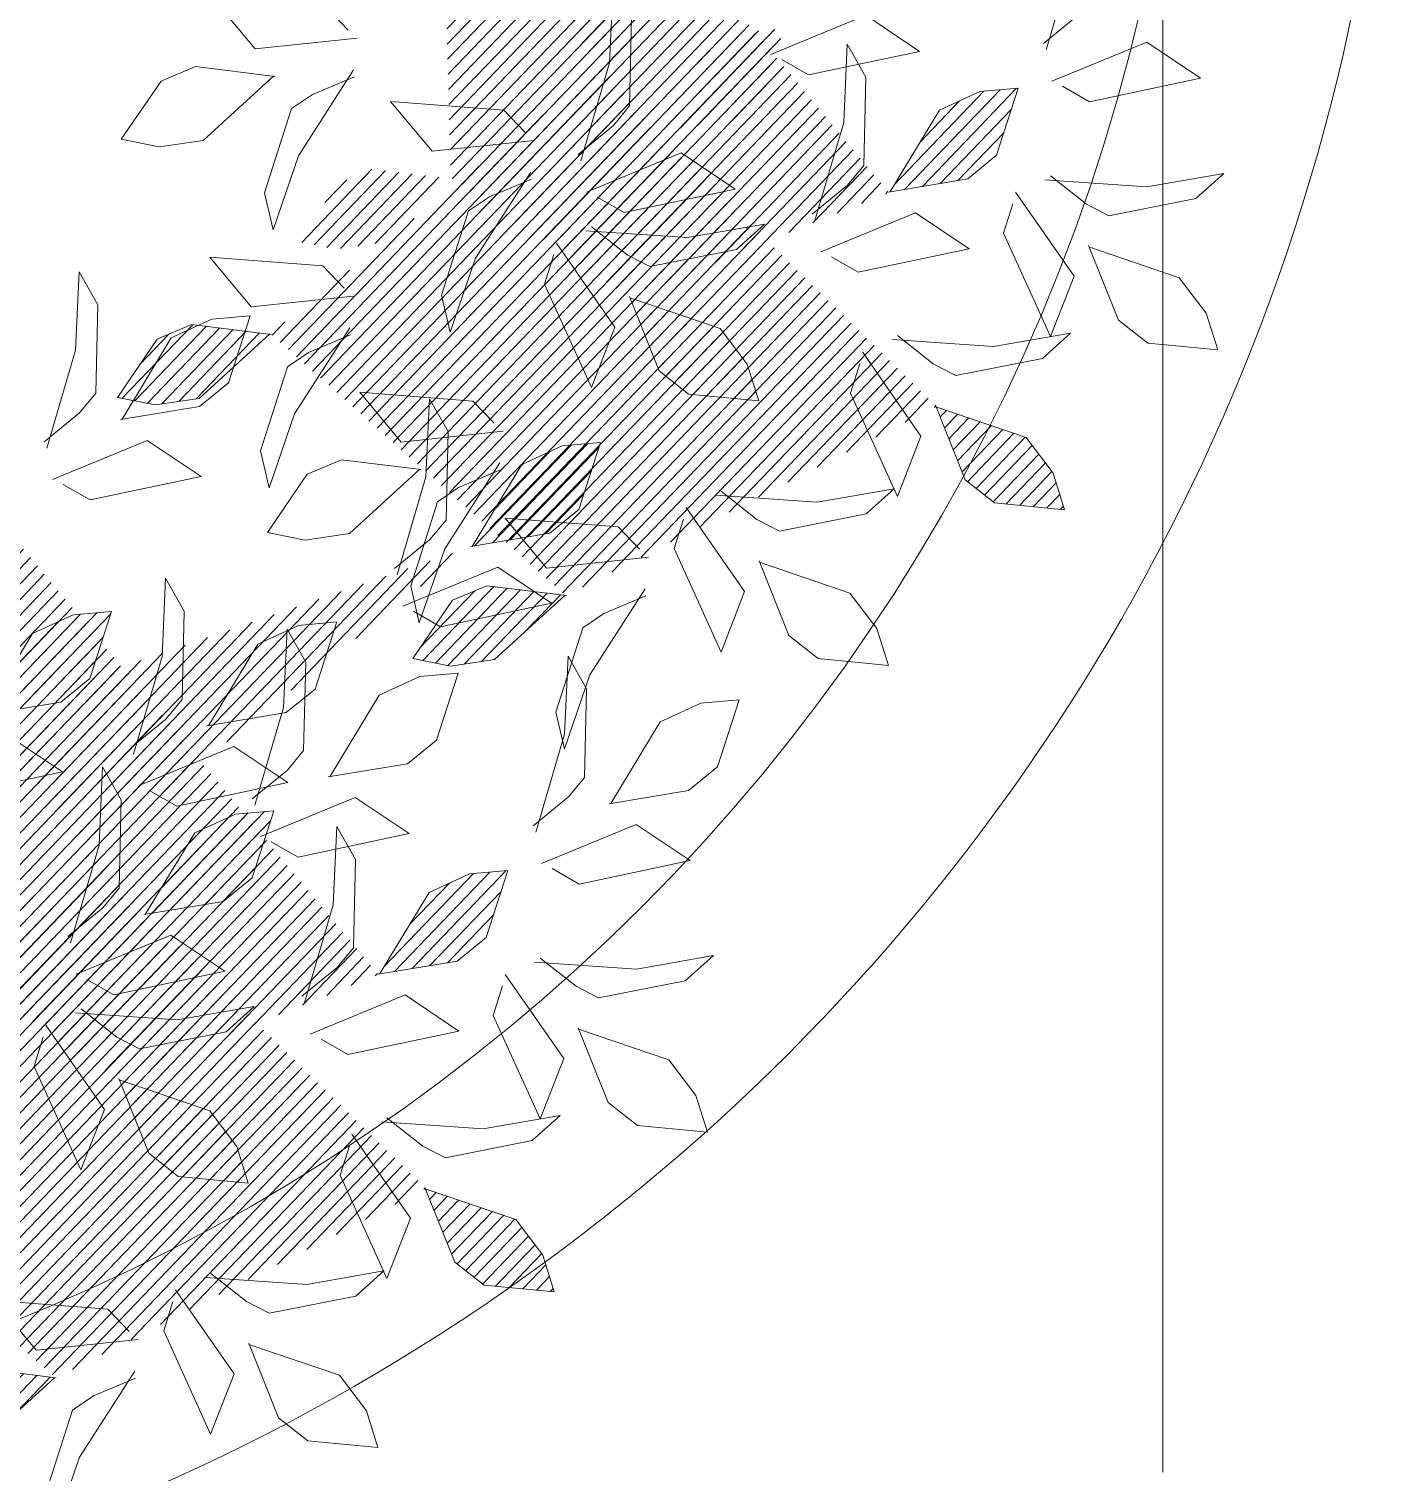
# Model space of a CAD drawing. Header units: millimetres. Extents: x 29001 to 40804, y -8833 to -5892.
# Drawn here: x 29688.12 to 29701.31, y -8160.25 to -8146.33 of the extents above; entities that cross this region are included whole.
import ezdxf

# ---------------------------------------------------------------- set-up
doc = ezdxf.new("R2010")
doc.units = ezdxf.units.MM
doc.layers.get('0').update_dxf_attribs({"lineweight": 0})
doc.layers.add('250', color=250, linetype='Continuous', lineweight=0)
doc.layers.add('xxx_Auto_Kaplama_Seramik', color=182, linetype='Continuous', lineweight=0)
pattern_1 = [(45, (-1654802.583758, 54995.853821), (-0.0105615167031, 0.0105615167031), [])]
pattern_2 = [(45, (-1654801.513832, 54996.583929), (-0.0105615167031, 0.0105615167031), [])]

# ---------------------------------------------------------------- blocks, each defined once
blk = doc.blocks.new('TÜM LAYOOUT')
at = {"layer": 'xxx_Auto_Kaplama_Seramik', "lineweight": 0}
blk.add_line((554.265, -1784.949), (554.265, -1838.449), dxfattribs=at)
blk = doc.blocks.new('U1')
at = {"lineweight": 0}
h = blk.add_hatch(dxfattribs=at)
h.set_pattern_fill('ANSI31', color=63, scale=0.11949, style=0)
h.set_pattern_definition(pattern_2)
edge = h.paths.add_edge_path()
edge.add_line((-2359702.9032, 78422.6832), (-2359702.8873, 78422.7934))
edge.add_line((-2359702.8873, 78422.7934), (-2359702.8553, 78422.8342))
edge.add_line((-2359702.8553, 78422.8342), (-2359702.763, 78422.8662))
edge.add_line((-2359702.763, 78422.8662), (-2359702.7665, 78422.8129))
edge.add_line((-2359702.7665, 78422.8129), (-2359702.7914, 78422.7562))
edge.add_line((-2359702.7914, 78422.7562), (-2359702.9032, 78422.6852))
edge.add_line((-2359703.1841, 78422.9027), (-2359703.1681, 78423.0129))
edge.add_line((-2359703.1681, 78423.0129), (-2359703.1362, 78423.0537))
edge.add_line((-2359703.1362, 78423.0537), (-2359703.0438, 78423.0856))
edge.add_line((-2359703.0438, 78423.0856), (-2359703.0474, 78423.0324))
edge.add_line((-2359703.0474, 78423.0324), (-2359703.0722, 78422.9756))
edge.add_line((-2359703.0722, 78422.9756), (-2359703.1841, 78422.9046))
edge.add_line((-2359703.5705, 78423.2847), (-2359703.6747, 78423.324))
edge.add_line((-2359703.6747, 78423.324), (-2359703.7077, 78423.364))
edge.add_line((-2359703.7077, 78423.364), (-2359703.719, 78423.461))
edge.add_line((-2359703.719, 78423.461), (-2359703.6678, 78423.4461))
edge.add_line((-2359703.6678, 78423.4461), (-2359703.6177, 78423.4096))
edge.add_line((-2359703.6177, 78423.4096), (-2359703.5725, 78423.2851))
edge.add_line((-2359703.8238, 78422.7678), (-2359703.808, 78422.6575))
edge.add_line((-2359703.808, 78422.6575), (-2359703.8271, 78422.6093))
edge.add_line((-2359703.8271, 78422.6093), (-2359703.9067, 78422.5527))
edge.add_line((-2359703.9067, 78422.5527), (-2359703.9183, 78422.6047))
edge.add_line((-2359703.9183, 78422.6047), (-2359703.9105, 78422.6662))
edge.add_line((-2359703.9105, 78422.6662), (-2359703.8232, 78422.7659))
edge.add_line((-2359703.4534, 78422.3657), (-2359703.4376, 78422.2554))
edge.add_line((-2359703.4376, 78422.2554), (-2359703.4567, 78422.2072))
edge.add_line((-2359703.4567, 78422.2072), (-2359703.5363, 78422.1505))
edge.add_line((-2359703.5363, 78422.1505), (-2359703.5479, 78422.2026))
edge.add_line((-2359703.5479, 78422.2026), (-2359703.5401, 78422.2641))
edge.add_line((-2359703.5401, 78422.2641), (-2359703.4528, 78422.3638))
edge.add_line((-2359702.683, 78423.3664), (-2359702.667, 78423.4766))
edge.add_line((-2359702.667, 78423.4766), (-2359702.6351, 78423.5175))
edge.add_line((-2359702.6351, 78423.5175), (-2359702.5428, 78423.5494))
edge.add_line((-2359702.5428, 78423.5494), (-2359702.5463, 78423.4962))
edge.add_line((-2359702.5463, 78423.4962), (-2359702.5712, 78423.4394))
edge.add_line((-2359702.5712, 78423.4394), (-2359702.683, 78423.3684))
h = blk.add_hatch(dxfattribs=at)
h.set_pattern_fill('ANSI31', color=41, scale=0.11949, style=0)
h.set_pattern_definition(pattern_2)
edge = h.paths.add_edge_path()
edge.add_line((-2359703.2736, 78423.2257), (-2359703.2576, 78423.336))
edge.add_line((-2359703.2576, 78423.336), (-2359703.2257, 78423.3768))
edge.add_line((-2359703.2257, 78423.3768), (-2359703.1333, 78423.4087))
edge.add_line((-2359703.1333, 78423.4087), (-2359703.1369, 78423.3555))
edge.add_line((-2359703.1369, 78423.3555), (-2359703.1617, 78423.2987))
edge.add_line((-2359703.1617, 78423.2987), (-2359703.2736, 78423.2277))
edge.add_line((-2359703.4109, 78422.8634), (-2359703.5151, 78422.9027))
edge.add_line((-2359703.5151, 78422.9027), (-2359703.5481, 78422.9427))
edge.add_line((-2359703.5481, 78422.9427), (-2359703.5594, 78423.0398))
edge.add_line((-2359703.5594, 78423.0398), (-2359703.5082, 78423.0248))
edge.add_line((-2359703.5082, 78423.0248), (-2359703.4581, 78422.9883))
edge.add_line((-2359703.4581, 78422.9883), (-2359703.4128, 78422.8638))
edge.add_line((-2359703.2427, 78422.621), (-2359703.2269, 78422.5107))
edge.add_line((-2359703.2269, 78422.5107), (-2359703.246, 78422.4625))
edge.add_line((-2359703.246, 78422.4625), (-2359703.3256, 78422.4059))
edge.add_line((-2359703.3256, 78422.4059), (-2359703.3372, 78422.4579))
edge.add_line((-2359703.3372, 78422.4579), (-2359703.3294, 78422.5194))
edge.add_line((-2359703.3294, 78422.5194), (-2359703.2421, 78422.6191))
edge.add_line((-2359702.5083, 78422.6146), (-2359702.4925, 78422.5043))
edge.add_line((-2359702.4925, 78422.5043), (-2359702.5117, 78422.4562))
edge.add_line((-2359702.5117, 78422.4562), (-2359702.5912, 78422.3995))
edge.add_line((-2359702.5912, 78422.3995), (-2359702.6028, 78422.4515))
edge.add_line((-2359702.6028, 78422.4515), (-2359702.595, 78422.513))
edge.add_line((-2359702.595, 78422.513), (-2359702.5077, 78422.6127))
at = {"lineweight": 0, "true_color": 0x6c822b}
h = blk.add_hatch(dxfattribs=at)
h.set_pattern_fill('ANSI31', color=67, scale=0.11949, style=0)
h.set_pattern_definition(pattern_1)
edge = h.paths.add_edge_path()
edge.add_line((-2359703.9731, 78421.9531), (-2359703.9572, 78422.0633))
edge.add_line((-2359703.9572, 78422.0633), (-2359703.9252, 78422.1041))
edge.add_line((-2359703.9252, 78422.1041), (-2359703.8329, 78422.1361))
edge.add_line((-2359703.8329, 78422.1361), (-2359703.8364, 78422.0828))
edge.add_line((-2359703.8364, 78422.0828), (-2359703.8613, 78422.0261))
edge.add_line((-2359703.8613, 78422.0261), (-2359703.9732, 78421.9551))
edge.add_line((-2359704.254, 78422.1725), (-2359704.2381, 78422.2828))
edge.add_line((-2359704.2381, 78422.2828), (-2359704.2061, 78422.3236))
edge.add_line((-2359704.2061, 78422.3236), (-2359704.1138, 78422.3555))
edge.add_line((-2359704.1138, 78422.3555), (-2359704.1173, 78422.3023))
edge.add_line((-2359704.1173, 78422.3023), (-2359704.1422, 78422.2455))
edge.add_line((-2359704.1422, 78422.2455), (-2359704.254, 78422.1745))
edge.add_line((-2359704.6405, 78422.5546), (-2359704.7447, 78422.5939))
edge.add_line((-2359704.7447, 78422.5939), (-2359704.7776, 78422.6339))
edge.add_line((-2359704.7776, 78422.6339), (-2359704.789, 78422.7309))
edge.add_line((-2359704.789, 78422.7309), (-2359704.7377, 78422.716))
edge.add_line((-2359704.7377, 78422.716), (-2359704.6876, 78422.6795))
edge.add_line((-2359704.6876, 78422.6795), (-2359704.6424, 78422.555))
edge.add_line((-2359704.8937, 78422.0377), (-2359704.8779, 78421.9274))
edge.add_line((-2359704.8779, 78421.9274), (-2359704.897, 78421.8792))
edge.add_line((-2359704.897, 78421.8792), (-2359704.9766, 78421.8225))
edge.add_line((-2359704.9766, 78421.8225), (-2359704.9882, 78421.8746))
edge.add_line((-2359704.9882, 78421.8746), (-2359704.9804, 78421.9361))
edge.add_line((-2359704.9804, 78421.9361), (-2359704.8931, 78422.0358))
edge.add_line((-2359704.5233, 78421.6356), (-2359704.5075, 78421.5253))
edge.add_line((-2359704.5075, 78421.5253), (-2359704.5267, 78421.4771))
edge.add_line((-2359704.5267, 78421.4771), (-2359704.6062, 78421.4204))
edge.add_line((-2359704.6062, 78421.4204), (-2359704.6178, 78421.4725))
edge.add_line((-2359704.6178, 78421.4725), (-2359704.61, 78421.534))
edge.add_line((-2359704.61, 78421.534), (-2359704.5227, 78421.6337))
edge.add_line((-2359703.7529, 78422.6363), (-2359703.737, 78422.7465))
edge.add_line((-2359703.737, 78422.7465), (-2359703.705, 78422.7873))
edge.add_line((-2359703.705, 78422.7873), (-2359703.6127, 78422.8193))
edge.add_line((-2359703.6127, 78422.8193), (-2359703.6162, 78422.7661))
edge.add_line((-2359703.6162, 78422.7661), (-2359703.6411, 78422.7093))
edge.add_line((-2359703.6411, 78422.7093), (-2359703.753, 78422.6383))
h = blk.add_hatch(dxfattribs=at)
h.set_pattern_fill('ANSI31', color=67, scale=0.11949, style=0)
h.set_pattern_definition(pattern_1)
edge = h.paths.add_edge_path()
edge.add_line((-2359704.3435, 78422.4956), (-2359704.3275, 78422.6059))
edge.add_line((-2359704.3275, 78422.6059), (-2359704.2956, 78422.6467))
edge.add_line((-2359704.2956, 78422.6467), (-2359704.2033, 78422.6786))
edge.add_line((-2359704.2033, 78422.6786), (-2359704.2068, 78422.6254))
edge.add_line((-2359704.2068, 78422.6254), (-2359704.2317, 78422.5686))
edge.add_line((-2359704.2317, 78422.5686), (-2359704.3435, 78422.4976))
edge.add_line((-2359704.4808, 78422.1333), (-2359704.585, 78422.1726))
edge.add_line((-2359704.585, 78422.1726), (-2359704.618, 78422.2126))
edge.add_line((-2359704.618, 78422.2126), (-2359704.6293, 78422.3097))
edge.add_line((-2359704.6293, 78422.3097), (-2359704.5781, 78422.2947))
edge.add_line((-2359704.5781, 78422.2947), (-2359704.528, 78422.2582))
edge.add_line((-2359704.528, 78422.2582), (-2359704.4827, 78422.1337))
edge.add_line((-2359704.3126, 78421.8909), (-2359704.2968, 78421.7806))
edge.add_line((-2359704.2968, 78421.7806), (-2359704.3159, 78421.7324))
edge.add_line((-2359704.3159, 78421.7324), (-2359704.3955, 78421.6757))
edge.add_line((-2359704.3955, 78421.6757), (-2359704.4071, 78421.7278))
edge.add_line((-2359704.4071, 78421.7278), (-2359704.3993, 78421.7893))
edge.add_line((-2359704.3993, 78421.7893), (-2359704.312, 78421.889))
edge.add_line((-2359703.5782, 78421.8845), (-2359703.5624, 78421.7742))
edge.add_line((-2359703.5624, 78421.7742), (-2359703.5816, 78421.7261))
edge.add_line((-2359703.5816, 78421.7261), (-2359703.6612, 78421.6694))
edge.add_line((-2359703.6612, 78421.6694), (-2359703.6728, 78421.7214))
edge.add_line((-2359703.6728, 78421.7214), (-2359703.6649, 78421.7829))
edge.add_line((-2359703.6649, 78421.7829), (-2359703.5776, 78421.8826))
at = {"lineweight": 0}
h = blk.add_hatch(dxfattribs=at)
h.set_pattern_fill('ANSI31', color=63, scale=0.11949, style=0)
h.set_pattern_definition([(45, (-1654800.761517, 54995.259077), (-0.0105615167031, 0.0105615167031), [])])
edge = h.paths.add_edge_path()
edge.add_line((-2359702.1509, 78421.3583), (-2359702.1349, 78421.4686))
edge.add_line((-2359702.1349, 78421.4686), (-2359702.103, 78421.5094))
edge.add_line((-2359702.103, 78421.5094), (-2359702.0107, 78421.5413))
edge.add_line((-2359702.0107, 78421.5413), (-2359702.0142, 78421.4881))
edge.add_line((-2359702.0142, 78421.4881), (-2359702.0391, 78421.4313))
edge.add_line((-2359702.0391, 78421.4313), (-2359702.1509, 78421.3603))
edge.add_line((-2359702.4318, 78421.5778), (-2359702.4158, 78421.688))
edge.add_line((-2359702.4158, 78421.688), (-2359702.3839, 78421.7289))
edge.add_line((-2359702.3839, 78421.7289), (-2359702.2915, 78421.7608))
edge.add_line((-2359702.2915, 78421.7608), (-2359702.2951, 78421.7076))
edge.add_line((-2359702.2951, 78421.7076), (-2359702.3199, 78421.6508))
edge.add_line((-2359702.3199, 78421.6508), (-2359702.4318, 78421.5798))
edge.add_line((-2359702.8182, 78421.9598), (-2359702.9224, 78421.9991))
edge.add_line((-2359702.9224, 78421.9991), (-2359702.9554, 78422.0391))
edge.add_line((-2359702.9554, 78422.0391), (-2359702.9667, 78422.1362))
edge.add_line((-2359702.9667, 78422.1362), (-2359702.9155, 78422.1213))
edge.add_line((-2359702.9155, 78422.1213), (-2359702.8654, 78422.0847))
edge.add_line((-2359702.8654, 78422.0847), (-2359702.8201, 78421.9602))
edge.add_line((-2359703.0714, 78421.4429), (-2359703.0556, 78421.3327))
edge.add_line((-2359703.0556, 78421.3327), (-2359703.0748, 78421.2845))
edge.add_line((-2359703.0748, 78421.2845), (-2359703.1544, 78421.2278))
edge.add_line((-2359703.1544, 78421.2278), (-2359703.166, 78421.2799))
edge.add_line((-2359703.166, 78421.2799), (-2359703.1581, 78421.3414))
edge.add_line((-2359703.1581, 78421.3414), (-2359703.0709, 78421.441))
edge.add_line((-2359702.7011, 78421.0408), (-2359702.6853, 78420.9306))
edge.add_line((-2359702.6853, 78420.9306), (-2359702.7044, 78420.8824))
edge.add_line((-2359702.7044, 78420.8824), (-2359702.784, 78420.8257))
edge.add_line((-2359702.784, 78420.8257), (-2359702.7956, 78420.8778))
edge.add_line((-2359702.7956, 78420.8778), (-2359702.7878, 78420.9393))
edge.add_line((-2359702.7878, 78420.9393), (-2359702.7005, 78421.0389))
edge.add_line((-2359701.9307, 78422.0416), (-2359701.9147, 78422.1518))
edge.add_line((-2359701.9147, 78422.1518), (-2359701.8828, 78422.1926))
edge.add_line((-2359701.8828, 78422.1926), (-2359701.7904, 78422.2245))
edge.add_line((-2359701.7904, 78422.2245), (-2359701.794, 78422.1713))
edge.add_line((-2359701.794, 78422.1713), (-2359701.8189, 78422.1145))
edge.add_line((-2359701.8189, 78422.1145), (-2359701.9307, 78422.0435))
at = {"color": 67, "lineweight": 0, "true_color": 0x6c822b}
for points in [[(-2359703.3534, 78423.5017), (-2359703.4576, 78423.541), (-2359703.4906, 78423.581), (-2359703.5019, 78423.678), (-2359703.4507, 78423.6631), (-2359703.4006, 78423.6266), (-2359703.3554, 78423.5021)], [(-2359703.3619, 78423.1448), (-2359703.384, 78423.1816), (-2359703.3546, 78423.3361), (-2359703.303, 78423.2625), (-2359703.3546, 78423.13)], [(-2359703.0868, 78423.0814), (-2359703.1089, 78423.1182), (-2359703.0795, 78423.2728), (-2359703.0279, 78423.1992), (-2359703.0795, 78423.0667)], [(-2359703.7813, 78423.0358), (-2359703.8855, 78423.0751), (-2359703.9184, 78423.1151), (-2359703.9298, 78423.2121), (-2359703.8785, 78423.1972), (-2359703.8284, 78423.1607), (-2359703.7832, 78423.0362)], [(-2359703.302, 78423.1194), (-2359703.2629, 78423.1691), (-2359703.2363, 78423.1922), (-2359703.1138, 78423.1975), (-2359703.0676, 78423.1727), (-2359703.1759, 78423.1656), (-2359703.3109, 78423.123)], [(-2359703.3132, 78422.8128), (-2359703.3533, 78422.8616), (-2359703.3701, 78422.8926), (-2359703.3489, 78423.0134), (-2359703.3147, 78423.0531), (-2359703.3311, 78422.9458), (-2359703.3186, 78422.8049)], [(-2359703.2724, 78422.8217), (-2359703.2945, 78422.8585), (-2359703.2651, 78423.0131), (-2359703.2135, 78422.9395), (-2359703.2651, 78422.807)], [(-2359703.2125, 78422.7964), (-2359703.1735, 78422.8461), (-2359703.1468, 78422.8691), (-2359703.0243, 78422.8745), (-2359702.9781, 78422.8496), (-2359703.0865, 78422.8425), (-2359703.2214, 78422.7999)], [(-2359703.7529, 78422.6363), (-2359703.737, 78422.7465), (-2359703.705, 78422.7873), (-2359703.6127, 78422.8193), (-2359703.6162, 78422.7661), (-2359703.6411, 78422.7093), (-2359703.753, 78422.6383)], [(-2359704.142, 78422.7149), (-2359704.103, 78422.7646), (-2359704.0764, 78422.7876), (-2359703.9538, 78422.7929), (-2359703.9077, 78422.7681), (-2359704.016, 78422.761), (-2359704.1509, 78422.7184)], [(-2359703.8238, 78422.7678), (-2359703.808, 78422.6575), (-2359703.8271, 78422.6093), (-2359703.9067, 78422.5527), (-2359703.9183, 78422.6047), (-2359703.9105, 78422.6662), (-2359703.8232, 78422.7659)], [(-2359704.5428, 78422.5039), (-2359704.5829, 78422.5528), (-2359704.5997, 78422.5837), (-2359704.5785, 78422.7045), (-2359704.5443, 78422.7442), (-2359704.5607, 78422.637), (-2359704.5482, 78422.496)], [(-2359704.3633, 78422.6679), (-2359704.404, 78422.6542), (-2359704.5486, 78422.7163), (-2359704.4656, 78422.7508), (-2359704.3473, 78422.6719)], [(-2359703.8413, 78422.5553), (-2359703.8634, 78422.5921), (-2359703.8339, 78422.7467), (-2359703.7824, 78422.6731), (-2359703.8339, 78422.5406)], [(-2359703.1807, 78422.7236), (-2359703.1492, 78422.6945), (-2359703.1338, 78422.5379), (-2359703.204, 78422.594), (-2359703.1919, 78422.7356)], [(-2359703.2454, 78422.731), (-2359703.2688, 78422.6723), (-2359703.2879, 78422.6426), (-2359703.4039, 78422.603), (-2359703.4552, 78422.6138), (-2359703.3533, 78422.6511), (-2359703.2358, 78422.7301)], [(-2359704.3435, 78422.4956), (-2359704.3275, 78422.6059), (-2359704.2956, 78422.6467), (-2359704.2033, 78422.6786), (-2359704.2068, 78422.6254), (-2359704.2317, 78422.5686), (-2359704.3435, 78422.4976)], [(-2359703.6477, 78422.6799), (-2359703.6711, 78422.6212), (-2359703.6902, 78422.5916), (-2359703.8062, 78422.5519), (-2359703.8575, 78422.5627), (-2359703.7556, 78422.6001), (-2359703.6381, 78422.679)], [(-2359703.583, 78422.6725), (-2359703.5515, 78422.6434), (-2359703.5361, 78422.4868), (-2359703.6063, 78422.5429), (-2359703.5942, 78422.6846)], [(-2359704.0684, 78422.4322), (-2359704.0525, 78422.5425), (-2359704.0205, 78422.5833), (-2359703.9282, 78422.6152), (-2359703.9317, 78422.562), (-2359703.9566, 78422.5052), (-2359704.0684, 78422.4342)], [(-2359704.4319, 78422.4147), (-2359704.4539, 78422.4515), (-2359704.4245, 78422.606), (-2359704.3729, 78422.5324), (-2359704.4245, 78422.3999)], [(-2359703.7814, 78422.53), (-2359703.7423, 78422.5797), (-2359703.7157, 78422.6028), (-2359703.5932, 78422.6081), (-2359703.547, 78422.5833), (-2359703.6553, 78422.5762), (-2359703.7902, 78422.5336)], [(-2359703.645, 78422.5699), (-2359703.6292, 78422.4597), (-2359703.6483, 78422.4115), (-2359703.7279, 78422.3548), (-2359703.7395, 78422.4069), (-2359703.7317, 78422.4684), (-2359703.6444, 78422.568)], [(-2359704.1568, 78422.3513), (-2359704.1789, 78422.3881), (-2359704.1494, 78422.5427), (-2359704.0979, 78422.469), (-2359704.1494, 78422.3366)], [(-2359704.5804, 78422.4509), (-2359704.6211, 78422.4372), (-2359704.7657, 78422.4993), (-2359704.6827, 78422.5337), (-2359704.5645, 78422.4549)], [(-2359704.7535, 78422.255), (-2359704.7936, 78422.3038), (-2359704.8104, 78422.3348), (-2359704.7892, 78422.4556), (-2359704.755, 78422.4953), (-2359704.7714, 78422.388), (-2359704.7589, 78422.2471)], [(-2359703.4561, 78422.4756), (-2359703.4795, 78422.417), (-2359703.4986, 78422.3873), (-2359703.6146, 78422.3476), (-2359703.6659, 78422.3585), (-2359703.564, 78422.3958), (-2359703.4466, 78422.4747)], [(-2359703.3915, 78422.4683), (-2359703.3599, 78422.4392), (-2359703.3445, 78422.2826), (-2359703.4148, 78422.3387), (-2359703.4027, 78422.4803)], [(-2359703.0985, 78422.4884), (-2359703.1219, 78422.4297), (-2359703.141, 78422.4001), (-2359703.257, 78422.3604), (-2359703.3083, 78422.3712), (-2359703.2064, 78422.4086), (-2359703.089, 78422.4875)], [(-2359703.0339, 78422.481), (-2359703.0023, 78422.452), (-2359702.9869, 78422.2954), (-2359703.0572, 78422.3514), (-2359703.0451, 78422.4931)], [(-2359704.3719, 78422.3893), (-2359704.3329, 78422.439), (-2359704.3062, 78422.4621), (-2359704.1837, 78422.4674), (-2359704.1376, 78422.4426), (-2359704.2459, 78422.4355), (-2359704.3808, 78422.3929)], [(-2359703.9942, 78422.2653), (-2359703.9782, 78422.3755), (-2359703.9463, 78422.4163), (-2359703.8539, 78422.4483), (-2359703.8575, 78422.3951), (-2359703.8824, 78422.3383), (-2359703.9942, 78422.2673)], [(-2359704.0969, 78422.326), (-2359704.0578, 78422.3757), (-2359704.0312, 78422.3987), (-2359703.9087, 78422.4041), (-2359703.8625, 78422.3792), (-2359703.9708, 78422.3721), (-2359704.1057, 78422.3295)], [(-2359704.0825, 78422.1843), (-2359704.1046, 78422.2211), (-2359704.0752, 78422.3757), (-2359704.0236, 78422.3021), (-2359704.0752, 78422.1696)], [(-2359703.0958, 78422.3784), (-2359703.08, 78422.2682), (-2359703.0991, 78422.22), (-2359703.1787, 78422.1633), (-2359703.1903, 78422.2154), (-2359703.1825, 78422.2769), (-2359703.0952, 78422.3765)], [(-2359704.254, 78422.1725), (-2359704.2381, 78422.2828), (-2359704.2061, 78422.3236), (-2359704.1138, 78422.3555), (-2359704.1173, 78422.3023), (-2359704.1422, 78422.2455), (-2359704.254, 78422.1745)], [(-2359703.4534, 78422.3657), (-2359703.4376, 78422.2554), (-2359703.4567, 78422.2072), (-2359703.5363, 78422.1505), (-2359703.5479, 78422.2026), (-2359703.5401, 78422.2641), (-2359703.4528, 78422.3638)], [(-2359703.5673, 78422.154), (-2359703.5514, 78422.2642), (-2359703.5194, 78422.305), (-2359703.4271, 78422.337), (-2359703.4307, 78422.2837), (-2359703.4555, 78422.227), (-2359703.5674, 78422.156)], [(-2359704.3831, 78422.0827), (-2359704.4233, 78422.1315), (-2359704.4401, 78422.1625), (-2359704.4189, 78422.2833), (-2359704.3847, 78422.323), (-2359704.4011, 78422.2157), (-2359704.3885, 78422.0747)], [(-2359704.4808, 78422.1333), (-2359704.585, 78422.1726), (-2359704.618, 78422.2126), (-2359704.6293, 78422.3097), (-2359704.5781, 78422.2947), (-2359704.528, 78422.2582), (-2359704.4827, 78422.1337)], [(-2359704.3424, 78422.0916), (-2359704.3644, 78422.1284), (-2359704.335, 78422.283), (-2359704.2834, 78422.2093), (-2359704.335, 78422.0769)], [(-2359703.6557, 78422.073), (-2359703.6778, 78422.1098), (-2359703.6483, 78422.2644), (-2359703.5968, 78422.1908), (-2359703.6483, 78422.0583)], [(-2359704.0226, 78422.159), (-2359703.9836, 78422.2087), (-2359703.9569, 78422.2318), (-2359703.8344, 78422.2371), (-2359703.7883, 78422.2123), (-2359703.8966, 78422.2052), (-2359704.0315, 78422.1626)], [(-2359704.8318, 78422.1403), (-2359704.8002, 78422.1112), (-2359704.7848, 78421.9546), (-2359704.855, 78422.0107), (-2359704.843, 78422.1523)], [(-2359704.2824, 78422.0663), (-2359704.2434, 78422.116), (-2359704.2167, 78422.139), (-2359704.0942, 78422.1444), (-2359704.0481, 78422.1195), (-2359704.1564, 78422.1124), (-2359704.2913, 78422.0698)], [(-2359703.9731, 78421.9531), (-2359703.9572, 78422.0633), (-2359703.9252, 78422.1041), (-2359703.8329, 78422.1361), (-2359703.8364, 78422.0828), (-2359703.8613, 78422.0261), (-2359703.9732, 78421.9551)], [(-2359703.5958, 78422.0477), (-2359703.5567, 78422.0974), (-2359703.5301, 78422.1205), (-2359703.4076, 78422.1258), (-2359703.3614, 78422.101), (-2359703.4697, 78422.0939), (-2359703.6047, 78422.0513)], [(-2359704.4208, 78422.0296), (-2359704.4615, 78422.0159), (-2359704.6061, 78422.078), (-2359704.5231, 78422.1125), (-2359704.4048, 78422.0336)], [(-2359704.0615, 78421.8721), (-2359704.0836, 78421.9089), (-2359704.0541, 78422.0635), (-2359704.0026, 78421.9899), (-2359704.0541, 78421.8574)]]:
    blk.add_lwpolyline(points, dxfattribs=at)
at = {"color": 63, "lineweight": 0}
for points in [[(-2359703.2736, 78423.2257), (-2359703.2576, 78423.336), (-2359703.2257, 78423.3768), (-2359703.1333, 78423.4087), (-2359703.1369, 78423.3555), (-2359703.1617, 78423.2987), (-2359703.2736, 78423.2277)], [(-2359703.4109, 78422.8634), (-2359703.5151, 78422.9027), (-2359703.5481, 78422.9427), (-2359703.5594, 78423.0398), (-2359703.5082, 78423.0248), (-2359703.4581, 78422.9883), (-2359703.4128, 78422.8638)], [(-2359703.8265, 78422.8778), (-2359703.8499, 78422.8191), (-2359703.869, 78422.7894), (-2359703.985, 78422.7498), (-2359704.0363, 78422.7606), (-2359703.9344, 78422.7979), (-2359703.8169, 78422.8769)], [(-2359703.7618, 78422.8704), (-2359703.7302, 78422.8413), (-2359703.7149, 78422.6847), (-2359703.7851, 78422.7408), (-2359703.773, 78422.8824)], [(-2359703.3508, 78422.7597), (-2359703.3915, 78422.7461), (-2359703.5361, 78422.8081), (-2359703.4532, 78422.8426), (-2359703.3349, 78422.7637)]]:
    blk.add_lwpolyline(points, dxfattribs=at)
at = {"layer": '250', "lineweight": 0}
for points in [[(-2359703.2558, 78423.451), (-2359703.2959, 78423.4999), (-2359703.3127, 78423.5309), (-2359703.2915, 78423.6516), (-2359703.2573, 78423.6914), (-2359703.2737, 78423.5841), (-2359703.2611, 78423.4431)], [(-2359703.132, 78423.4703), (-2359703.1541, 78423.5071), (-2359703.1247, 78423.6617), (-2359703.0731, 78423.5881), (-2359703.1247, 78423.4556)], [(-2359703.0721, 78423.445), (-2359703.0331, 78423.4947), (-2359703.0064, 78423.5177), (-2359702.8839, 78423.5231), (-2359702.8378, 78423.4982), (-2359702.9461, 78423.4911), (-2359703.081, 78423.4485)], [(-2359703.2934, 78423.398), (-2359703.3341, 78423.3843), (-2359703.4787, 78423.4464), (-2359703.3957, 78423.4809), (-2359703.2774, 78423.402)], [(-2359703.5705, 78423.2847), (-2359703.6747, 78423.324), (-2359703.7077, 78423.364), (-2359703.719, 78423.461), (-2359703.6678, 78423.4461), (-2359703.6177, 78423.4096), (-2359703.5725, 78423.2851)], [(-2359703.4729, 78423.234), (-2359703.513, 78423.2829), (-2359703.5298, 78423.3138), (-2359703.5086, 78423.4346), (-2359703.4744, 78423.4744), (-2359703.4908, 78423.3671), (-2359703.4782, 78423.2261)], [(-2359703.5105, 78423.181), (-2359703.5512, 78423.1673), (-2359703.6958, 78423.2294), (-2359703.6128, 78423.2639), (-2359703.4945, 78423.185)], [(-2359703.6836, 78422.9851), (-2359703.7237, 78423.0339), (-2359703.7405, 78423.0649), (-2359703.7193, 78423.1857), (-2359703.6851, 78423.2254), (-2359703.7015, 78423.1181), (-2359703.689, 78422.9772)], [(-2359703.7212, 78422.932), (-2359703.7619, 78422.9184), (-2359703.9065, 78422.9804), (-2359703.8235, 78423.0149), (-2359703.7053, 78422.9361)], [(-2359704.1136, 78422.8211), (-2359704.0977, 78422.9314), (-2359704.0657, 78422.9722), (-2359703.9734, 78423.0041), (-2359703.9769, 78422.9509), (-2359704.0018, 78422.8941), (-2359704.1136, 78422.8231)], [(-2359704.3257, 78422.7209), (-2359704.3658, 78422.7698), (-2359704.3826, 78422.8008), (-2359704.3614, 78422.9215), (-2359704.3272, 78422.9613), (-2359704.3436, 78422.854), (-2359704.3311, 78422.713)], [(-2359704.4233, 78422.7716), (-2359704.5276, 78422.8109), (-2359704.5605, 78422.8509), (-2359704.5718, 78422.9479), (-2359704.5206, 78422.933), (-2359704.4705, 78422.8965), (-2359704.4253, 78422.772)], [(-2359704.202, 78422.7402), (-2359704.2241, 78422.777), (-2359704.1946, 78422.9316), (-2359704.1431, 78422.8579), (-2359704.1946, 78422.7255)], [(-2359704.6405, 78422.5546), (-2359704.7447, 78422.5939), (-2359704.7776, 78422.6339), (-2359704.789, 78422.7309), (-2359704.7377, 78422.716), (-2359704.6876, 78422.6795), (-2359704.6424, 78422.555)], [(-2359704.8512, 78422.3057), (-2359704.9554, 78422.345), (-2359704.9884, 78422.385), (-2359704.9997, 78422.482), (-2359704.9485, 78422.4671), (-2359704.8983, 78422.4306), (-2359704.8531, 78422.306)], [(-2359704.7911, 78422.2019), (-2359704.8318, 78422.1883), (-2359704.9764, 78422.2503), (-2359704.8935, 78422.2848), (-2359704.7752, 78422.2059)], [(-2359704.8964, 78422.1477), (-2359704.9198, 78422.089), (-2359704.9389, 78422.0593), (-2359705.0549, 78422.0196), (-2359705.1062, 78422.0305), (-2359705.0043, 78422.0678), (-2359704.8869, 78422.1468)], [(-2359704.8937, 78422.0377), (-2359704.8779, 78421.9274), (-2359704.897, 78421.8792), (-2359704.9766, 78421.8225), (-2359704.9882, 78421.8746), (-2359704.9804, 78421.9361), (-2359704.8931, 78422.0358)]]:
    blk.add_lwpolyline(points, dxfattribs=at)
blk = doc.blocks.new('MOBİLYALAR')
for radius in [20, 18]:
    blk.add_circle((536.515, -1820.27), radius)
at = {"lineweight": 0, "extrusion": (3.02e-14, -7.374e-13, -1), "xscale": 6.9525068401204, "yscale": 6.9525068401204, "zscale": 6.9525068401204, "rotation": 88.82474053036073}
blk.add_blockref('U1', (881067.373, 16389392.578, 0), dxfattribs=at)

msp = doc.modelspace()

# ---------------------------------------------------------------- block references
at = {"color": 6}
msp.add_blockref('TÜM LAYOOUT', (29144.792, -6321.799), dxfattribs=at)

# ---------------------------------------------------------------- next in the draw order: block references
msp.add_blockref('MOBİLYALAR', (29144.792, -6321.799), dxfattribs=at)

doc.saveas('drawing.dxf')
